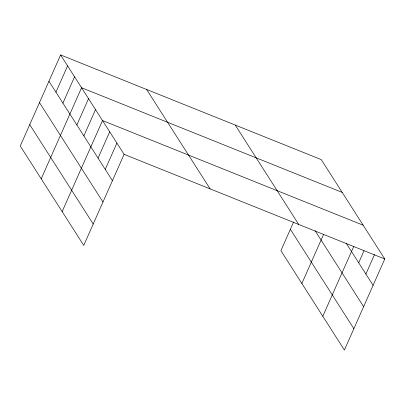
<?xml version="1.0" encoding="UTF-8"?>
<svg xmlns="http://www.w3.org/2000/svg" width="405" height="405" viewBox="0 0 405 405"><rect width="100%" height="100%" fill="white"/><g stroke="black" fill="none" stroke-linecap="round" stroke-linejoin="round"><path stroke-width="0.61" d="M60.603 54.938L20.25 146.002L83.744 245.4L124.097 154.34L60.603 54.938L321.256 159.6L384.75 258.998L344.397 350.062L280.903 250.66L293.625 221.95M55.931 92.178L67.589 65.873M62.917 103.113L74.571 76.808M41.204 178.802L81.557 87.738L342.21 192.4M76.884 124.978L88.543 98.673M83.87 135.913L95.524 109.608M62.157 211.607L102.511 120.543L363.163 225.205M98.05 158.112L109.704 131.807M105.244 169.381L116.903 143.071M301.857 283.465L323.641 234.303M322.81 316.264L353.788 246.361M358.698 262.774L364.024 250.766M365.897 274.038L374.514 254.598M124.097 154.34L384.75 258.998M346.184 243.177L373.091 285.307M315.095 230.703L363.624 306.676M235.239 125.059L298.733 224.461M290.37 229.291L353.864 328.693M146.62 89.475L210.114 188.877M48.944 81.243L112.443 180.645M39.477 102.612L102.971 202.014M29.722 124.629L93.216 224.031"/></g></svg>
